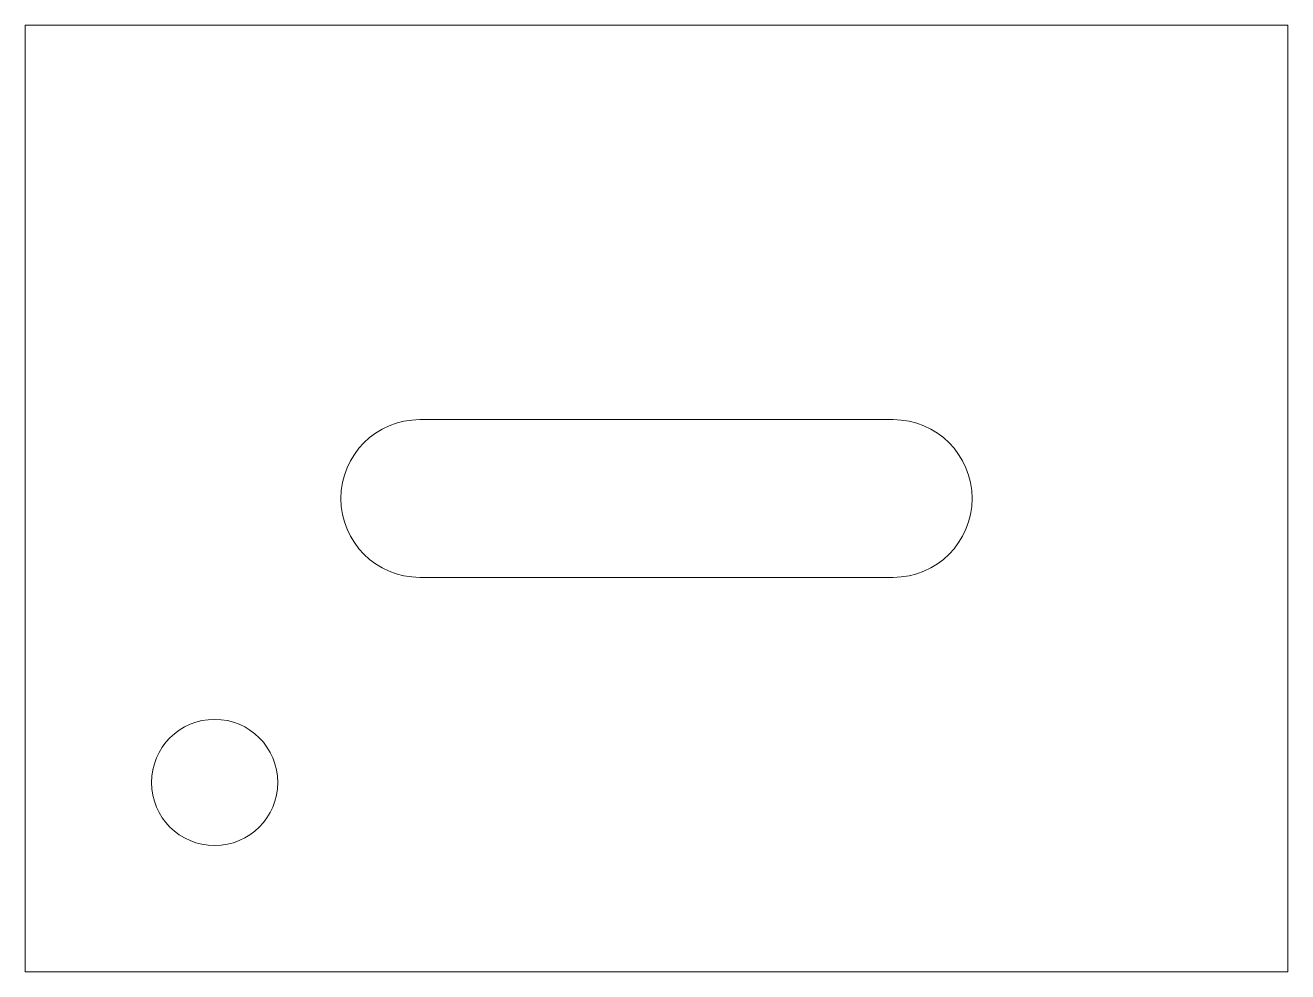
# Model space of a CAD drawing. Extents: x 0 to 80, y 0 to 60.
import ezdxf

# ---------------------------------------------------------------- set-up
doc = ezdxf.new("R2010")
doc.units = 0
doc.header["$MEASUREMENT"] = 0
doc.layers.add('CUT', color=7, linetype='CONTINUOUS', lineweight=0)
doc.layers.add('DRILL', color=7, linetype='CONTINUOUS', lineweight=0)

msp = doc.modelspace()

# ---------------------------------------------------------------- linework, layer by layer
at = {"layer": 'CUT', "lineweight": 0}
for p, q in [((80, 60), (0, 60)), ((0, 60), (0, 0)), ((80, 0), (80, 60)), ((25, 35), (55, 35)), ((55, 25), (25, 25)), ((0, 0), (80, 0))]:
    msp.add_line(p, q, dxfattribs=at)
for centre, start, end in [((25, 30), 90, 270), ((55, 30), 270, 90)]:
    msp.add_arc(centre, 5, start, end, dxfattribs=at)
at = {"layer": 'DRILL', "lineweight": 0}
msp.add_circle((12, 12), 4, dxfattribs=at)

doc.saveas('drawing.dxf')
